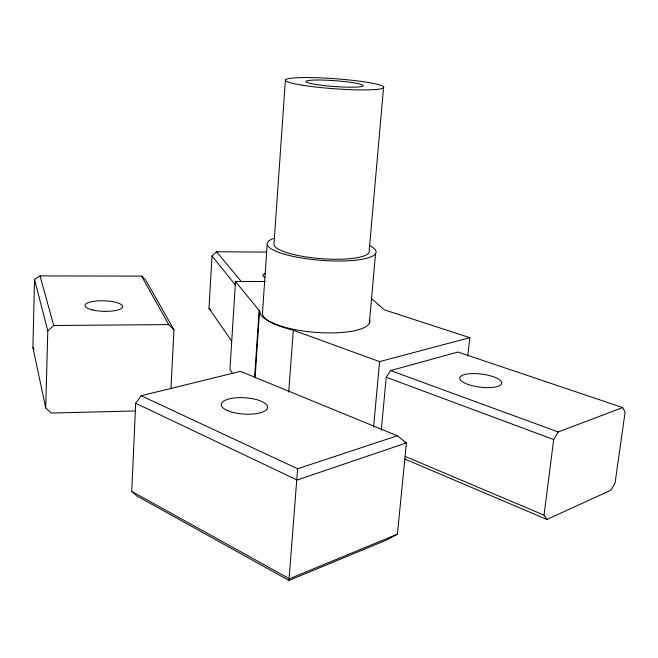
<?xml version="1.0" encoding="UTF-8"?>
<svg xmlns="http://www.w3.org/2000/svg" width="658" height="658" viewBox="0 0 658 658"><rect width="100%" height="100%" fill="white"/><g stroke="black" fill="none" stroke-linecap="round" stroke-linejoin="round"><path stroke-width="0.99" d="M135.885 410.937L51.234 413.051L45.723 407.935L32.9 347.473L34.545 279.411L40.048 275.916L141.536 276.113L145.434 279.543L173.959 329.847L170.932 388.714M45.723 407.935L47.795 330.966L34.545 279.411M131.748 491.411L135.688 403.255L141.182 395.738L240.474 371.367L397.309 435.777L406.43 442.916L397.407 534.189L387.241 539.741L288.952 580.438L136.609 495.811L131.748 491.411L289.438 578.769L397.407 534.189M141.182 395.738L297.613 468.784L288.952 580.438M231.674 341.157L208.989 308.248L212.024 255.978L216.572 251.751L266.391 252.088M265.166 281.492L235.49 281.468L229.955 369.492L232.669 373.711M254.588 377.544L259.129 310.502L235.49 281.468M255.107 377.889L259.581 310.494L259.129 310.502M267.189 244.324L262.435 313.767A53.907 15.101 4.6 0 0 320.133 332.66A53.907 15.101 4.6 0 0 369.541 319.484M285.399 80.12L273.967 244.085A47.795 10.857 4.5 0 0 322.634 258.759A47.795 10.857 4.5 0 0 369.187 250.706L383.606 86.963M288.697 392.176L293.32 330.242A72.627 20.184 4.8 0 1 260.65 314.631L259.581 310.494M369.311 323.432L375.545 253.7M373.588 426.984L379.6 361.604L469.82 337.661L467.83 355.863M381.262 430.381L386.238 377.231L390.63 370.561L457.927 352.038L622.665 407.565L625.1 412.138L615.074 483.021L611.035 490.136L546.954 519.458L404.802 459.054M546.954 519.458L544.018 515.156L553.699 439.569L558.214 431.961L622.665 407.565M47.795 330.966L53.693 325.496L168.752 324.591L173.959 329.847M297.613 468.784L397.309 435.777M469.82 337.661L384.354 309.86L371.309 298.411M293.32 330.242L379.6 361.604M390.63 370.561L558.214 431.961M386.238 377.231L553.699 439.569M404.538 442.135L406.43 442.916L297.103 480.036L135.688 403.255M405.312 456.488L544.018 515.156M208.989 308.248L210.996 310.321M32.9 347.473L34.2 349.011M216.572 251.751L241.371 281.599M212.024 255.978L235.761 285.424M141.536 276.113L168.752 324.591M40.048 275.916L53.693 325.496M264.911 277.553A16.384 4.121 4.1 0 1 265.264 273.44M370.043 245.812A54.63 12.42 4.5 0 1 321.458 260.354A54.63 12.42 4.5 0 1 273.358 238.55M468.406 384.552A21.138 6.572 7.2 0 0 501.61 383.68A21.138 6.572 7.2 0 0 472.189 373.579A21.138 6.572 7.2 0 0 468.406 384.552M92.375 309.918A18.885 5.264 1.8 0 0 122.569 307.286A18.885 5.264 1.8 0 0 96.603 300.994A18.885 5.264 1.8 0 0 92.375 309.918M227.701 410.658A23.244 8.184 3.7 0 0 266.72 409.449A23.244 8.184 3.7 0 0 238.887 397.654A23.244 8.184 3.7 0 0 227.701 410.658M302.236 85.178A49.292 5.034 4.2 0 0 382.8 88.23A49.292 5.034 4.2 0 0 318.645 77.8A49.292 5.034 4.2 0 0 302.236 85.178M315.363 84.388A28.713 2.928 4.2 0 0 362.542 86.264A28.713 2.928 4.2 0 0 325.669 80.169A28.713 2.928 4.2 0 0 315.363 84.388"/></g></svg>
